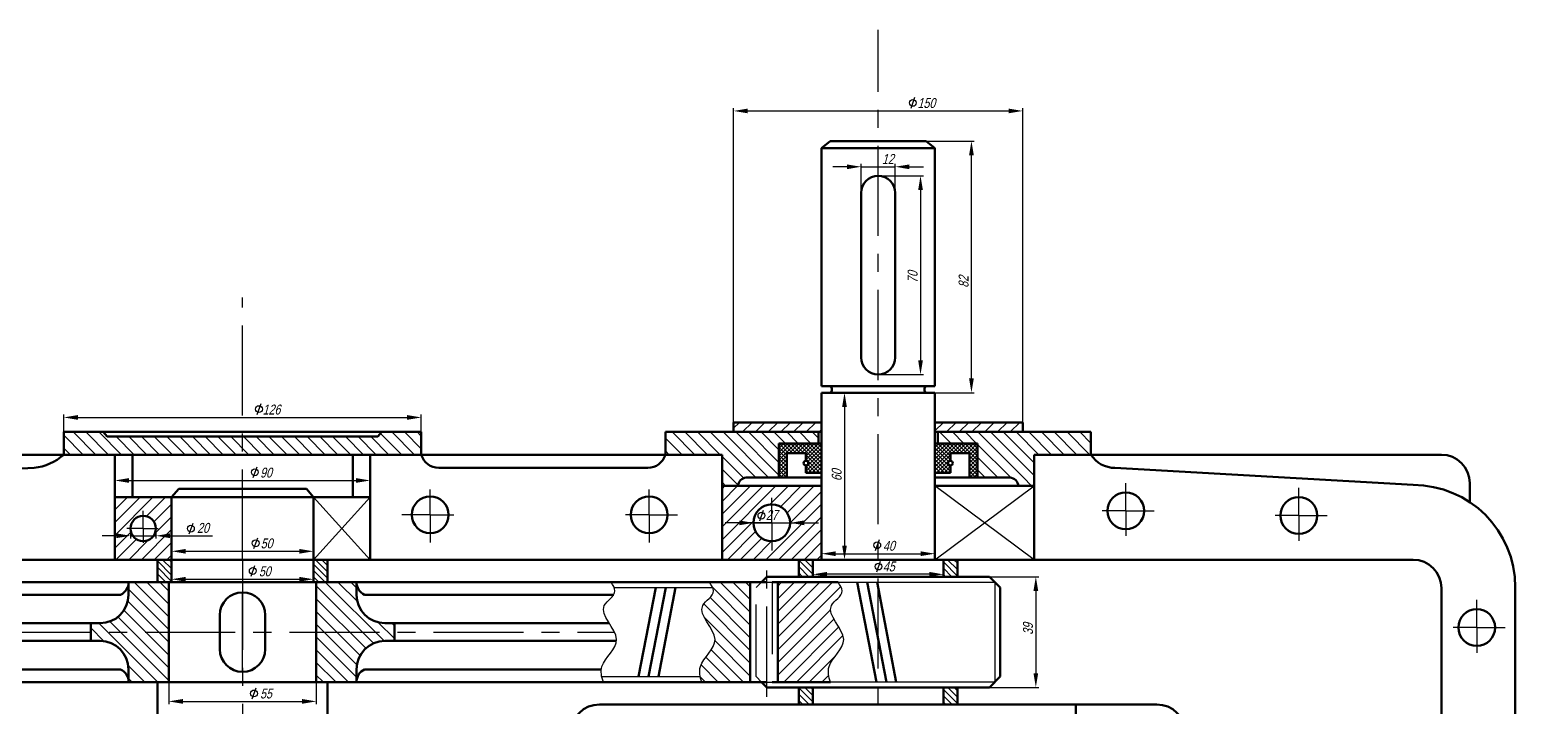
# Model space of a CAD drawing. Header units: millimetres. Extents: x 17910 to 19863, y 26307 to 27710.
# Drawn here: x 18271 to 18795, y 26737 to 26976 of the extents above; entities that cross this region are included whole.
import ezdxf

# ---------------------------------------------------------------- set-up
doc = ezdxf.new("R2010")
doc.units = ezdxf.units.MM
doc.linetypes.add('CENTER', pattern=[50.8, 31.75, -6.35, 6.35, -6.35])
doc.linetypes.add('DASHEDX2', pattern=[38.1, 25.4, -12.7])
doc.layers.add('Невид', color=1, linetype='Continuous', plot=False)
for name, color, linetype in [('ОСЕВ', 5, 'CENTER'), ('Пунктир', 243, 'DASHEDX2'), ('РАЗМ', 6, 'Continuous'), ('ТОНК', 140, 'Continuous'), ('ШТРИХ', 30, 'Continuous')]:
    doc.layers.add(name, color=color, linetype=linetype)
doc.layers.add('ОСН', color=7, linetype='Continuous', lineweight=50)
doc.styles.add('MYSTYLE2', font='cad1win.shx', dxfattribs={"width": 0.8, "oblique": 15})
doc.dimstyles.new('STANDARD1', dxfattribs={"dimtxt": 3.5, "dimasz": 5, "dimexe": 1, "dimexo": 0, "dimgap": 1, "dimtad": 1, "dimdec": 4, "dimdsep": 46, "dimlunit": 6, "dimtxsty": 'MYSTYLE2', "dimcen": 2.5, "dimadec": 0, "dimazin": 0, "dimtfac": 1, "dimtdec": 4, "dimtmove": 0, "dimatfit": 3, "dimfxl": 0, "dimtolj": 1, "dimtzin": 0, "dimarcsym": 0})
pattern_1 = [(315, (42576.6524, 53268.5865), (2.24506403, 2.24506403), [])]
pattern_2 = [(225, (42576.6524, 53268.5865), (2.24506403, -2.24506403), [])]
pattern_3 = [(315, (42576.6524, 53268.5865), (1.122532015, 1.122532015), [])]
pattern_4 = [(45, (-5092.6854, 726.7476), (-2.24506403, 2.24506403), [])]
pattern_5 = [(315, (42581.6244, 53268.5865), (1.122532015, 1.122532015), [])]

# ---------------------------------------------------------------- blocks, each defined once
blk = doc.blocks.new('*D43')
at = {"layer": 'DEFPOINTS', "color": 0}
for p in [(18609.33, 26782.83), (18609.33, 26743.83), (18625.7, 26743.83)]:
    blk.add_point(p, dxfattribs=at)
at = {"layer": 'РАЗМ', "color": 0, "lineweight": -2}
for p, q in [((18609.33, 26782.83), (18626.7, 26782.83)), ((18625.7, 26777.83), (18625.7, 26748.83)), ((18609.33, 26743.83), (18626.7, 26743.83))]:
    blk.add_line(p, q, dxfattribs=at)
at = {"layer": 'РАЗМ', "color": 0}
for points in [[(18624.86, 26777.83), (18626.53, 26777.83), (18625.7, 26782.83)], [(18624.86, 26748.83), (18626.53, 26748.83), (18625.7, 26743.83)]]:
    blk.add_solid(points, dxfattribs=at)
at = {"layer": 'РАЗМ', "color": 0, "insert": (18622.95, 26764.42), "char_height": 3.5, "attachment_point": 5, "rotation": 90, "style": 'MYSTYLE2'}
blk.add_mtext('\\A1;39', dxfattribs=at)
blk = doc.blocks.new('*D44')
at = {"layer": 'DEFPOINTS', "color": 0}
for p in [(18547.13, 26783.67), (18547.13, 26782.83), (18593.13, 26782.83)]:
    blk.add_point(p, dxfattribs=at)
at = {"layer": 'РАЗМ', "color": 0, "lineweight": -2}
for p, q in [((18547.13, 26782.83), (18547.13, 26784.67)), ((18593.13, 26782.83), (18593.13, 26784.67)), ((18588.13, 26783.67), (18552.13, 26783.67))]:
    blk.add_line(p, q, dxfattribs=at)
at = {"layer": 'РАЗМ', "color": 0}
for points in [[(18552.13, 26784.51), (18552.13, 26782.84), (18547.13, 26783.67)], [(18588.13, 26784.51), (18588.13, 26782.84), (18593.13, 26783.67)]]:
    blk.add_solid(points, dxfattribs=at)
at = {"layer": 'РАЗМ', "color": 0, "insert": (18573.88, 26786.42), "char_height": 3.5, "attachment_point": 5, "style": 'MYSTYLE2'}
blk.add_mtext('\\A1;45', dxfattribs=at)
blk = doc.blocks.new('*D45')
at = {"layer": 'DEFPOINTS', "color": 0}
for p in [(18526.18, 26801.81), (18539.08, 26801.81), (18539.08, 26801.8)]:
    blk.add_point(p, dxfattribs=at)
at = {"layer": 'РАЗМ', "color": 0, "lineweight": -2}
for p, q in [((18521.18, 26801.8), (18516.18, 26801.8)), ((18526.18, 26801.81), (18526.18, 26800.8)), ((18526.18, 26801.8), (18539.08, 26801.8)), ((18539.08, 26801.81), (18539.08, 26800.8)), ((18544.08, 26801.8), (18549.08, 26801.8))]:
    blk.add_line(p, q, dxfattribs=at)
at = {"layer": 'РАЗМ', "color": 0}
for points in [[(18521.18, 26802.64), (18521.18, 26800.97), (18526.18, 26801.8)], [(18544.08, 26802.64), (18544.08, 26800.97), (18539.08, 26801.8)]]:
    blk.add_solid(points, dxfattribs=at)
at = {"layer": 'РАЗМ', "color": 0, "insert": (18532.63, 26804.55), "char_height": 3.5, "attachment_point": 5, "style": 'MYSTYLE2'}
blk.add_mtext('\\A1;27', dxfattribs=at)
blk = doc.blocks.new('*D46')
at = {"layer": 'DEFPOINTS', "color": 0}
for p in [(18590.13, 26790.94), (18550.13, 26788.81), (18590.13, 26788.81)]:
    blk.add_point(p, dxfattribs=at)
at = {"layer": 'РАЗМ', "color": 0, "lineweight": -2}
for p, q in [((18550.13, 26788.81), (18550.13, 26791.94)), ((18555.13, 26790.94), (18585.13, 26790.94)), ((18590.13, 26788.81), (18590.13, 26791.94))]:
    blk.add_line(p, q, dxfattribs=at)
at = {"layer": 'РАЗМ', "color": 0}
for points in [[(18555.13, 26791.77), (18555.13, 26790.1), (18550.13, 26790.94)], [(18585.13, 26791.77), (18585.13, 26790.1), (18590.13, 26790.94)]]:
    blk.add_solid(points, dxfattribs=at)
at = {"layer": 'РАЗМ', "color": 0, "insert": (18573.92, 26793.69), "char_height": 3.5, "attachment_point": 5, "style": 'MYSTYLE2'}
blk.add_mtext('\\A1;40', dxfattribs=at)
blk = doc.blocks.new('*D47')
at = {"layer": 'DEFPOINTS', "color": 0}
for p in [(18553.1, 26847.66), (18550.13, 26788.81), (18558.27, 26788.81)]:
    blk.add_point(p, dxfattribs=at)
at = {"layer": 'РАЗМ', "color": 0, "lineweight": -2}
for p, q in [((18553.1, 26847.66), (18559.27, 26847.66)), ((18558.27, 26842.66), (18558.27, 26793.81)), ((18550.13, 26788.81), (18559.27, 26788.81))]:
    blk.add_line(p, q, dxfattribs=at)
at = {"layer": 'РАЗМ', "color": 0}
for points in [[(18557.44, 26842.66), (18559.1, 26842.66), (18558.27, 26847.66)], [(18557.44, 26793.81), (18559.1, 26793.81), (18558.27, 26788.81)]]:
    blk.add_solid(points, dxfattribs=at)
at = {"layer": 'РАЗМ', "color": 0, "insert": (18555.52, 26818.57), "char_height": 3.5, "attachment_point": 5, "rotation": 90, "style": 'MYSTYLE2'}
blk.add_mtext('\\A1;60', dxfattribs=at)
blk = doc.blocks.new('*D48')
at = {"layer": 'DEFPOINTS', "color": 0}
for p in [(18576.13, 26927.24), (18564.13, 26918.05), (18576.13, 26918.05)]:
    blk.add_point(p, dxfattribs=at)
at = {"layer": 'РАЗМ', "color": 0, "lineweight": -2}
for p, q in [((18559.13, 26927.24), (18554.13, 26927.24)), ((18564.13, 26918.05), (18564.13, 26928.24)), ((18564.13, 26927.24), (18576.13, 26927.24)), ((18576.13, 26918.05), (18576.13, 26928.24)), ((18581.13, 26927.24), (18586.13, 26927.24))]:
    blk.add_line(p, q, dxfattribs=at)
at = {"layer": 'РАЗМ', "color": 0}
for points in [[(18559.13, 26928.07), (18559.13, 26926.4), (18564.13, 26927.24)], [(18581.13, 26928.07), (18581.13, 26926.4), (18576.13, 26927.24)]]:
    blk.add_solid(points, dxfattribs=at)
at = {"layer": 'РАЗМ', "color": 0, "insert": (18573.56, 26929.99), "char_height": 3.5, "attachment_point": 5, "style": 'MYSTYLE2'}
blk.add_mtext('\\A1;12', dxfattribs=at)
blk = doc.blocks.new('*D49')
at = {"layer": 'DEFPOINTS', "color": 0}
for p in [(18570.13, 26924.05), (18570.13, 26854.05), (18585.05, 26854.05)]:
    blk.add_point(p, dxfattribs=at)
at = {"layer": 'РАЗМ', "color": 0, "lineweight": -2}
for p, q in [((18570.13, 26924.05), (18586.05, 26924.05)), ((18585.05, 26919.05), (18585.05, 26859.05)), ((18570.13, 26854.05), (18586.05, 26854.05))]:
    blk.add_line(p, q, dxfattribs=at)
at = {"layer": 'РАЗМ', "color": 0}
for points in [[(18584.22, 26919.05), (18585.89, 26919.05), (18585.05, 26924.05)], [(18584.22, 26859.05), (18585.89, 26859.05), (18585.05, 26854.05)]]:
    blk.add_solid(points, dxfattribs=at)
at = {"layer": 'РАЗМ', "color": 0, "insert": (18582.3, 26888.38), "char_height": 3.5, "attachment_point": 5, "rotation": 90, "style": 'MYSTYLE2'}
blk.add_mtext('\\A1;70', dxfattribs=at)
blk = doc.blocks.new('*D50')
at = {"layer": 'DEFPOINTS', "color": 0}
for p in [(18621.08, 26946.91), (18519.18, 26837.21), (18621.08, 26837.21)]:
    blk.add_point(p, dxfattribs=at)
at = {"layer": 'РАЗМ', "color": 0, "lineweight": -2}
for p, q in [((18519.18, 26837.21), (18519.18, 26947.91)), ((18524.18, 26946.91), (18616.08, 26946.91)), ((18621.08, 26837.21), (18621.08, 26947.91))]:
    blk.add_line(p, q, dxfattribs=at)
at = {"layer": 'РАЗМ', "color": 0}
for points in [[(18524.18, 26947.74), (18524.18, 26946.07), (18519.18, 26946.91)], [(18616.08, 26947.74), (18616.08, 26946.07), (18621.08, 26946.91)]]:
    blk.add_solid(points, dxfattribs=at)
at = {"layer": 'РАЗМ', "color": 0, "insert": (18587.12, 26949.66), "char_height": 3.5, "attachment_point": 5, "style": 'MYSTYLE2'}
blk.add_mtext('\\A1;150', dxfattribs=at)
blk = doc.blocks.new('*D52')
at = {"layer": 'DEFPOINTS', "color": 0}
for p in [(18587.05, 26936.29), (18603, 26936.29), (18590.13, 26847.66)]:
    blk.add_point(p, dxfattribs=at)
at = {"layer": 'РАЗМ', "color": 0, "lineweight": -2}
for p, q in [((18587.05, 26936.29), (18604, 26936.29)), ((18603, 26852.66), (18603, 26931.29)), ((18590.13, 26847.66), (18604, 26847.66))]:
    blk.add_line(p, q, dxfattribs=at)
at = {"layer": 'РАЗМ', "color": 0}
for points in [[(18602.17, 26931.29), (18603.84, 26931.29), (18603, 26936.29)], [(18602.17, 26852.66), (18603.84, 26852.66), (18603, 26847.66)]]:
    blk.add_solid(points, dxfattribs=at)
at = {"layer": 'РАЗМ', "color": 0, "insert": (18600.25, 26886.71), "char_height": 3.5, "attachment_point": 5, "rotation": 90, "style": 'MYSTYLE2'}
blk.add_mtext('\\A1;82', dxfattribs=at)
blk = doc.blocks.new('*D53')
at = {"layer": 'DEFPOINTS', "color": 0}
for p in [(18409.13, 26838.94), (18283.13, 26833.81), (18409.13, 26833.81)]:
    blk.add_point(p, dxfattribs=at)
at = {"layer": 'РАЗМ', "color": 0, "lineweight": -2}
for p, q in [((18283.13, 26833.81), (18283.13, 26839.94)), ((18288.13, 26838.94), (18404.13, 26838.94)), ((18409.13, 26833.81), (18409.13, 26839.94))]:
    blk.add_line(p, q, dxfattribs=at)
at = {"layer": 'РАЗМ', "color": 0}
for points in [[(18288.13, 26839.77), (18288.13, 26838.1), (18283.13, 26838.94)], [(18404.13, 26839.77), (18404.13, 26838.1), (18409.13, 26838.94)]]:
    blk.add_solid(points, dxfattribs=at)
at = {"layer": 'РАЗМ', "color": 0, "insert": (18356.33, 26841.69), "char_height": 3.5, "attachment_point": 5, "style": 'MYSTYLE2'}
blk.add_mtext('\\A1;126', dxfattribs=at)
blk = doc.blocks.new('*D54')
at = {"layer": 'DEFPOINTS', "color": 0}
for p in [(18391.13, 26816.73), (18301.13, 26810.81), (18391.13, 26810.81)]:
    blk.add_point(p, dxfattribs=at)
at = {"layer": 'РАЗМ', "color": 0, "lineweight": -2}
for p, q in [((18301.13, 26810.81), (18301.13, 26817.73)), ((18306.13, 26816.73), (18386.13, 26816.73)), ((18391.13, 26810.81), (18391.13, 26817.73))]:
    blk.add_line(p, q, dxfattribs=at)
at = {"layer": 'РАЗМ', "color": 0}
for points in [[(18306.13, 26817.57), (18306.13, 26815.9), (18301.13, 26816.73)], [(18386.13, 26817.57), (18386.13, 26815.9), (18391.13, 26816.73)]]:
    blk.add_solid(points, dxfattribs=at)
at = {"layer": 'РАЗМ', "color": 0, "insert": (18354.39, 26819.48), "char_height": 3.5, "attachment_point": 5, "style": 'MYSTYLE2'}
blk.add_mtext('\\A1;90', dxfattribs=at)
blk = doc.blocks.new('*D55')
at = {"layer": 'DEFPOINTS', "color": 0}
for p in [(18306.66, 26799.81), (18315.6, 26799.81), (18306.66, 26797.25)]:
    blk.add_point(p, dxfattribs=at)
at = {"layer": 'РАЗМ', "color": 0, "lineweight": -2}
for p, q in [((18306.66, 26799.81), (18306.66, 26796.25)), ((18315.6, 26799.81), (18315.6, 26796.25)), ((18301.66, 26797.25), (18296.66, 26797.25)), ((18306.66, 26797.25), (18315.6, 26797.25)), ((18320.6, 26797.25), (18335.5, 26797.25))]:
    blk.add_line(p, q, dxfattribs=at)
at = {"layer": 'РАЗМ', "color": 0}
for points in [[(18301.66, 26798.09), (18301.66, 26796.42), (18306.66, 26797.25)], [(18320.6, 26798.09), (18320.6, 26796.42), (18315.6, 26797.25)]]:
    blk.add_solid(points, dxfattribs=at)
at = {"layer": 'РАЗМ', "color": 0, "insert": (18332.2, 26800), "char_height": 3.5, "attachment_point": 5, "style": 'MYSTYLE2'}
blk.add_mtext('\\A1;20', dxfattribs=at)
blk = doc.blocks.new('*D56')
at = {"layer": 'DEFPOINTS', "color": 0}
for p in [(18371.13, 26791.79), (18321.13, 26788.81), (18371.13, 26788.81)]:
    blk.add_point(p, dxfattribs=at)
at = {"layer": 'РАЗМ', "color": 0, "lineweight": -2}
for p, q in [((18321.13, 26788.81), (18321.13, 26792.79)), ((18326.13, 26791.79), (18366.13, 26791.79)), ((18371.13, 26788.81), (18371.13, 26792.79))]:
    blk.add_line(p, q, dxfattribs=at)
at = {"layer": 'РАЗМ', "color": 0}
for points in [[(18326.13, 26792.62), (18326.13, 26790.95), (18321.13, 26791.79)], [(18366.13, 26792.62), (18366.13, 26790.95), (18371.13, 26791.79)]]:
    blk.add_solid(points, dxfattribs=at)
at = {"layer": 'РАЗМ', "color": 0, "insert": (18354.62, 26794.54), "char_height": 3.5, "attachment_point": 5, "style": 'MYSTYLE2'}
blk.add_mtext('\\A1;50', dxfattribs=at)
blk = doc.blocks.new('*D57')
at = {"layer": 'DEFPOINTS', "color": 0}
for p in [(18321.13, 26780.93), (18371.13, 26781.94), (18371.13, 26780.93)]:
    blk.add_point(p, dxfattribs=at)
at = {"layer": 'РАЗМ', "color": 0, "lineweight": -2}
for p, q in [((18321.13, 26780.93), (18321.13, 26782.94)), ((18326.13, 26781.94), (18366.13, 26781.94)), ((18371.13, 26780.93), (18371.13, 26782.94))]:
    blk.add_line(p, q, dxfattribs=at)
at = {"layer": 'РАЗМ', "color": 0}
for points in [[(18326.13, 26782.77), (18326.13, 26781.1), (18321.13, 26781.94)], [(18366.13, 26782.77), (18366.13, 26781.1), (18371.13, 26781.94)]]:
    blk.add_solid(points, dxfattribs=at)
at = {"layer": 'РАЗМ', "color": 0, "insert": (18353.97, 26784.69), "char_height": 3.5, "attachment_point": 5, "style": 'MYSTYLE2'}
blk.add_mtext('\\A1;50', dxfattribs=at)
blk = doc.blocks.new('*D58')
at = {"layer": 'DEFPOINTS', "color": 0}
for p in [(18320.13, 26745.72), (18372.13, 26745.72), (18372.13, 26738.91)]:
    blk.add_point(p, dxfattribs=at)
at = {"layer": 'РАЗМ', "color": 0, "lineweight": -2}
for p, q in [((18320.13, 26745.72), (18320.13, 26737.91)), ((18372.13, 26745.72), (18372.13, 26737.91)), ((18325.13, 26738.91), (18367.13, 26738.91))]:
    blk.add_line(p, q, dxfattribs=at)
at = {"layer": 'РАЗМ', "color": 0}
for points in [[(18325.13, 26739.74), (18325.13, 26738.07), (18320.13, 26738.91)], [(18367.13, 26739.74), (18367.13, 26738.07), (18372.13, 26738.91)]]:
    blk.add_solid(points, dxfattribs=at)
at = {"layer": 'РАЗМ', "color": 0, "insert": (18354.39, 26741.66), "char_height": 3.5, "attachment_point": 5, "style": 'MYSTYLE2'}
blk.add_mtext('\\A1;55', dxfattribs=at)

msp = doc.modelspace()

# ---------------------------------------------------------------- hatches: boundary and pattern name
at = {"layer": 'ШТРИХ'}
h = msp.add_hatch(dxfattribs=at)
h.set_pattern_fill('ANSI31', color=256, style=0)
h.set_pattern_definition(pattern_4)
edge = h.paths.add_edge_path()
edge.add_line((18549.05185, 26833.81061), (18519.18208, 26833.81061))
edge.add_line((18519.18208, 26833.81061), (18519.18208, 26837.20536))
edge.add_line((18519.18208, 26837.20536), (18550.12907, 26837.20536))
edge.add_line((18550.12907, 26837.20536), (18550.12907, 26833.81061))
h = msp.add_hatch(dxfattribs=at)
h.set_pattern_fill('ANSI31', color=256, style=0)
h.set_pattern_definition(pattern_4)
h.paths.add_polyline_path([(18590.12907, 26837.20536), (18621.07606, 26837.20536), (18621.07606, 26833.81061), (18590.12907, 26833.81061)])
h = msp.add_hatch(dxfattribs=at)
h.set_pattern_fill('ANSI31', color=256, angle=270, style=0)
h.set_pattern_definition(pattern_1)
h.paths.add_polyline_path([(18346.12907, 26825.81061), (18409.12907, 26825.81061), (18409.12907, 26833.81061), (18395.23285, 26833.81061), (18393.86538, 26832.18841), (18346.12907, 26832.18841), (18298.39276, 26832.18841), (18297.02528, 26833.81061), (18283.12907, 26833.81061), (18283.12907, 26825.81061)])
h = msp.add_hatch(dxfattribs=at)
h.set_pattern_fill('ANSI31', color=256, angle=270, style=0)
h.set_pattern_definition(pattern_1)
h.paths.add_polyline_path([(18535.1219, 26817.73887), (18518.62114, 26817.73887), (18517.40241, 26817.76573), (18516.07215, 26817.09069), (18515.26968, 26815.99369), (18515.12907, 26814.79974), (18515.12907, 26825.81061), (18495.12907, 26825.81061), (18495.12907, 26833.81061), (18549.05185, 26833.81061), (18549.05185, 26829.78721), (18535.18698, 26829.78721)])
h = msp.add_hatch(dxfattribs=at)
h.set_pattern_fill('ANSI31', color=256, angle=270, style=0)
h.set_pattern_definition(pattern_1)
h.paths.add_polyline_path([(18605.13624, 26817.73887), (18621.637, 26817.73887), (18622.85573, 26817.76573), (18624.18599, 26817.09069), (18624.98846, 26815.99369), (18625.12907, 26814.79974), (18625.12907, 26825.81061), (18645.12907, 26825.81061), (18645.12907, 26833.81061), (18591.20629, 26833.81061), (18591.20629, 26829.78721), (18605.07116, 26829.78721)])
h = msp.add_hatch(dxfattribs=at)
h.set_pattern_fill('ANSI37', color=256, scale=0.3, angle=180, style=0)
h.set_pattern_definition([(225, (42576.6524, 53268.5865), (0.67351921, -0.67351921), []), (315, (42576.6524, 53268.5865), (0.67351921, 0.67351921), [])])
h.paths.add_polyline_path([(18550.12907, 26819.42248), (18544.60262, 26819.42248), (18544.60262, 26822.04977), (18545.1612, 26822.12092), (18545.4473, 26822.44959), (18545.56176, 26822.97831), (18545.37577, 26823.46417), (18545.0325, 26823.72135), (18544.80369, 26823.73564), (18544.60262, 26823.67754), (18544.60262, 26826.39186), (18537.984, 26826.39186), (18537.984, 26817.73887), (18535.1219, 26817.73887), (18535.1219, 26829.78721), (18550.12907, 26829.78721)])
h = msp.add_hatch(dxfattribs=at)
h.set_pattern_fill('ANSI37', color=256, scale=0.3, angle=180, style=0)
h.set_pattern_definition([(315, (-5436.3943, 53268.5865), (-0.67351921, -0.67351921), []), (225, (-5436.3943, 53268.5865), (-0.67351921, 0.67351921), [])])
h.paths.add_polyline_path([(18590.12907, 26819.42248), (18595.65552, 26819.42248), (18595.65552, 26822.04977), (18595.09694, 26822.12092), (18594.81084, 26822.44959), (18594.69638, 26822.97831), (18594.88237, 26823.46417), (18595.22564, 26823.72135), (18595.45445, 26823.73564), (18595.65552, 26823.67754), (18595.65552, 26826.39186), (18602.27414, 26826.39186), (18602.27414, 26817.73887), (18605.13624, 26817.73887), (18605.13624, 26829.78721), (18590.12907, 26829.78721)])
h = msp.add_hatch(dxfattribs=at)
h.set_pattern_fill('ANSI31', color=256, angle=180, style=0)
h.set_pattern_definition(pattern_2)
edge = h.paths.add_edge_path(flags=16)
edge.add_arc((18311.12907, 26799.81061), 4.46813, 180, 540)
h.paths.add_polyline_path([(18321.12907, 26810.81061), (18321.12907, 26788.81061), (18301.12907, 26788.81061), (18301.12907, 26810.81061)])
h = msp.add_hatch(dxfattribs=at)
h.set_pattern_fill('ANSI31', color=256, angle=180, style=0)
h.set_pattern_definition(pattern_2)
h.paths.add_polyline_path([(18550.12907, 26788.81061), (18515.12907, 26788.81061), (18515.12907, 26814.79974), (18550.12907, 26814.79974)])
edge = h.paths.add_edge_path(flags=16)
edge.add_arc((18532.62907, 26801.80517), 6.45404, 180, 540)
h = msp.add_hatch(dxfattribs=at)
h.set_pattern_fill('ANSI31', color=256, scale=0.5, angle=270, style=0)
h.set_pattern_definition(pattern_3)
h.paths.add_polyline_path([(18321.12907, 26788.81061), (18321.12907, 26780.92609), (18316.15707, 26780.92609), (18316.15707, 26788.81061)])
h = msp.add_hatch(dxfattribs=at)
h.set_pattern_fill('ANSI31', color=256, scale=0.5, angle=270, style=0)
h.set_pattern_definition(pattern_3)
h.paths.add_polyline_path([(18376.10107, 26788.81061), (18376.10107, 26780.92609), (18371.12907, 26780.92609), (18371.12907, 26788.81061)])
h = msp.add_hatch(dxfattribs=at)
h.set_pattern_fill('ANSI31', color=256, scale=0.5, angle=270, style=0)
h.set_pattern_definition([(315, (42571.6804, 53268.5865), (1.122532015, 1.122532015), [])])
h.paths.add_polyline_path([(18547.12907, 26782.82548), (18542.15707, 26782.82548), (18542.15707, 26788.81061), (18547.12907, 26788.81061)])
h = msp.add_hatch(dxfattribs=at)
h.set_pattern_fill('ANSI31', color=256, scale=0.5, angle=270, style=0)
h.set_pattern_definition(pattern_5)
h.paths.add_polyline_path([(18598.10107, 26782.82548), (18593.12907, 26782.82548), (18593.12907, 26788.81061), (18598.10107, 26788.81061)])
h = msp.add_hatch(dxfattribs=at)
h.set_pattern_fill('ANSI31', color=256, angle=270, style=0)
h.set_pattern_definition(pattern_1)
edge = h.paths.add_edge_path()
edge.add_line((18320.12907, 26780.92609), (18320.12907, 26745.72488))
edge.add_line((18320.12907, 26745.72488), (18305.94683, 26745.89116))
edge.add_line((18305.94683, 26745.89116), (18305.94683, 26750.19611))
edge.add_arc((18295.94683, 26750.19611), 10, 360, 450)
edge.add_line((18295.94683, 26760.19611), (18292.6213, 26760.19611))
edge.add_line((18292.6213, 26760.19611), (18292.6213, 26766.45486))
edge.add_line((18292.6213, 26766.45486), (18295.94683, 26766.45486))
edge.add_arc((18295.94683, 26776.45486), 10, 270, 360)
edge.add_line((18305.94683, 26776.45486), (18305.94683, 26780.75981))
edge.add_line((18305.94683, 26780.75981), (18320.12907, 26780.92609))
h = msp.add_hatch(dxfattribs=at)
h.set_pattern_fill('ANSI31', color=256, angle=270, style=0)
h.set_pattern_definition(pattern_1)
edge = h.paths.add_edge_path()
edge.add_line((18372.12907, 26780.92609), (18372.12907, 26745.72488))
edge.add_line((18372.12907, 26745.72488), (18386.31131, 26745.89116))
edge.add_line((18386.31131, 26745.89116), (18386.31131, 26750.19611))
edge.add_arc((18396.31131, 26750.19611), 10, 450, 540, ccw=False)
edge.add_line((18396.31131, 26760.19611), (18399.63684, 26760.19611))
edge.add_line((18399.63684, 26760.19611), (18399.63684, 26766.45486))
edge.add_line((18399.63684, 26766.45486), (18396.31131, 26766.45486))
edge.add_arc((18396.31131, 26776.45486), 10, 540, 630, ccw=False)
edge.add_line((18386.31131, 26776.45486), (18386.31131, 26780.75981))
edge.add_line((18386.31131, 26780.75981), (18372.12907, 26780.92609))
h = msp.add_hatch(dxfattribs=at)
h.set_pattern_fill('ANSI31', color=256, angle=270, style=0)
h.set_pattern_definition(pattern_1)
edge = h.paths.add_edge_path()
edge.add_spline(control_points=[(18508.01021, 26745.72488), (18507.30367, 26747.60066), (18506.3084, 26752.92209), (18517.65433, 26760.77915), (18503.54315, 26771.49826), (18513.49042, 26776.5947), (18511.39103, 26779.85623), (18510.69635, 26780.92609)], knot_values=[4.017524005, 4.017524005, 4.017524005, 4.017524005, 9.729765635, 20.599823595, 33.290339843, 39.650374001, 42.800040937, 42.800040937, 42.800040937, 42.800040937], degree=3, periodic=0)
edge.add_line((18510.69635, 26780.92609), (18525.08057, 26780.92609))
edge.add_line((18525.08057, 26780.92609), (18525.08057, 26745.72488))
edge.add_line((18525.08057, 26745.72488), (18508.01021, 26745.72488))
h = msp.add_hatch(dxfattribs=at)
h.set_pattern_fill('ANSI31', color=256, angle=180, style=0)
h.set_pattern_definition(pattern_2)
edge = h.paths.add_edge_path()
edge.add_line((18553.35652, 26745.72488), (18534.72665, 26745.72488))
edge.add_line((18534.72665, 26745.72488), (18534.72665, 26780.92609))
edge.add_line((18534.72665, 26780.92609), (18556.04266, 26780.92609))
edge.add_spline(control_points=[(18556.04266, 26780.92609), (18556.73735, 26779.85623), (18558.83673, 26776.5947), (18548.88947, 26771.49826), (18563.00065, 26760.77915), (18551.65472, 26752.92209), (18552.64999, 26747.60066), (18553.35652, 26745.72488)], knot_values=[4.017524005, 4.017524005, 4.017524005, 4.017524005, 7.167190941, 13.5272251, 26.217741347, 37.087799307, 42.800040937, 42.800040937, 42.800040937, 42.800040937], degree=3, periodic=0)
edge = h.paths.add_edge_path(flags=16)
edge.add_line((18534.72665, 26745.72488), (18534.72665, 26780.92609))
h = msp.add_hatch(dxfattribs=at)
h.set_pattern_fill('ANSI31', color=256, scale=0.5, angle=270, style=0)
h.set_pattern_definition([(315, (42571.6804, 53268.519), (1.122532015, 1.122532015), [])])
h.paths.add_polyline_path([(18547.12907, 26737.77289), (18542.15707, 26737.77289), (18542.15707, 26743.75801), (18547.12907, 26743.75801)])
h = msp.add_hatch(dxfattribs=at)
h.set_pattern_fill('ANSI31', color=256, scale=0.5, angle=270, style=0)
h.set_pattern_definition(pattern_5)
h.paths.add_polyline_path([(18598.10107, 26737.84036), (18593.12907, 26737.84036), (18593.12907, 26743.82548), (18598.10107, 26743.82548)])

# ---------------------------------------------------------------- linework, layer by layer
at = {"layer": 'Невид'}
msp.add_line((18518.62114, 26817.73887), (18518.62114, 26817.73887), dxfattribs=at)
at = {"layer": 'ОСЕВ'}
for p, q in [((18570.12907, 26344.08574), (18570.12907, 26975.51739)), ((18346.12907, 26788.81061), (18346.12907, 26881.13214)), ((18657.37867, 26806.03918), (18657.37867, 26815.82372)), ((18412.28318, 26804.65281), (18412.28318, 26813.50303)), ((18489.44753, 26804.65281), (18489.44753, 26813.50303)), ((18532.62907, 26801.80517), (18532.62907, 26810.6554)), ((18718.35282, 26804.36714), (18718.35282, 26814.15167)), ((18311.12907, 26799.81061), (18311.12907, 26806.04981)), ((18657.37867, 26806.03918), (18649.07382, 26806.03918)), ((18657.37867, 26806.03918), (18667.34908, 26806.03918)), ((18657.37867, 26806.03918), (18657.37867, 26797.18895)), ((18311.12907, 26799.81061), (18305.34274, 26799.81061)), ((18311.12907, 26799.81061), (18311.12907, 26794.80624)), ((18311.12907, 26799.81061), (18316.37702, 26799.81061)), ((18412.28318, 26804.65281), (18402.31277, 26804.65281)), ((18412.28318, 26804.65281), (18412.28318, 26794.86827)), ((18412.28318, 26804.65281), (18420.58803, 26804.65281)), ((18489.44753, 26804.65281), (18481.14268, 26804.65281)), ((18489.44753, 26804.65281), (18499.41794, 26804.65281)), ((18489.44753, 26804.65281), (18489.44753, 26794.86827)), ((18532.62907, 26801.80517), (18522.65866, 26801.80517)), ((18532.62907, 26801.80517), (18540.93392, 26801.80517)), ((18532.62907, 26801.80517), (18532.62907, 26792.02063)), ((18718.35282, 26804.36714), (18710.04797, 26804.36714)), ((18718.35282, 26804.36714), (18728.32323, 26804.36714)), ((18718.35282, 26804.36714), (18718.35282, 26795.51691)), ((18346.12907, 26788.81061), (18346.12907, 26600.8432)), ((18530.92786, 26740.57166), (18530.92786, 26788.03664)), ((18346.12907, 26749.32548), (18346.12907, 26777.32548)), ((18781.06912, 26764.91877), (18781.06912, 26774.70331)), ((18159.43088, 26763.32548), (18477.18787, 26763.32548)), ((18781.06912, 26764.91877), (18772.76427, 26764.91877)), ((18781.06912, 26764.91877), (18781.06912, 26756.06855)), ((18781.06912, 26764.91877), (18791.03953, 26764.91877))]:
    msp.add_line(p, q, dxfattribs=at)
at = {"layer": 'ОСН'}
for p, q in [((18550.12907, 26933.81061), (18553.20782, 26936.2948)), ((18570.12907, 26936.2948), (18553.20782, 26936.2948)), ((18570.12907, 26936.2948), (18587.05032, 26936.2948)), ((18587.05032, 26936.2948), (18590.12907, 26933.81061)), ((18550.12907, 26933.81061), (18550.12907, 26849.95865)), ((18590.12907, 26933.81061), (18550.12907, 26933.81061)), ((18590.12907, 26849.95865), (18590.12907, 26933.81061)), ((18564.12907, 26918.05311), (18564.12907, 26860.05311)), ((18576.12907, 26860.05311), (18576.12907, 26918.05311)), ((18550.12907, 26849.95865), (18553.10474, 26849.95865)), ((18550.12907, 26847.66256), (18553.10474, 26847.66256)), ((18550.12907, 26847.66256), (18550.12907, 26788.81061)), ((18553.10474, 26849.95865), (18587.1534, 26849.95865)), ((18587.1534, 26847.66256), (18553.10474, 26847.66256)), ((18590.12907, 26849.95865), (18587.1534, 26849.95865)), ((18590.12907, 26847.66256), (18587.1534, 26847.66256)), ((18590.12907, 26788.81061), (18590.12907, 26847.66256)), ((18519.18208, 26837.20536), (18550.12907, 26837.20536)), ((18519.18208, 26833.81061), (18519.18208, 26837.20536)), ((18621.07606, 26837.20536), (18590.12907, 26837.20536)), ((18621.07606, 26833.81061), (18621.07606, 26837.20536)), ((18395.23285, 26833.81061), (18297.02528, 26833.81061)), ((18298.39276, 26832.18841), (18297.02528, 26833.81061)), ((18346.12907, 26832.18841), (18298.39276, 26832.18841)), ((18346.12907, 26832.18841), (18393.86538, 26832.18841)), ((18393.86538, 26832.18841), (18395.23285, 26833.81061)), ((18550.12907, 26833.81061), (18495.12907, 26833.81061)), ((18495.12907, 26833.81061), (18495.12907, 26825.81061)), ((18549.05185, 26829.78721), (18549.05185, 26833.81061)), ((18590.12907, 26833.81061), (18645.12907, 26833.81061)), ((18591.20629, 26829.78721), (18591.20629, 26833.81061)), ((18591.20629, 26829.78721), (18591.20629, 26833.81061)), ((18645.12907, 26833.81061), (18645.12907, 26825.81061)), ((18283.12907, 26825.81061), (18147.43088, 26825.81061)), ((18301.12907, 26810.81061), (18301.12907, 26825.81061)), ((18307.30871, 26810.81061), (18307.30871, 26825.81061)), ((18384.94943, 26810.81061), (18384.94943, 26825.81061)), ((18391.12907, 26810.81061), (18391.12907, 26825.81061)), ((18495.12907, 26825.81061), (18409.12907, 26825.81061)), ((18515.12907, 26825.81061), (18495.12907, 26825.81061)), ((18515.12907, 26814.79974), (18515.12907, 26825.81061)), ((18535.1219, 26829.78721), (18550.12907, 26829.78721)), ((18535.1219, 26817.73887), (18535.1219, 26829.78721)), ((18537.984, 26826.39186), (18544.60262, 26826.39186)), ((18537.984, 26817.73887), (18537.984, 26826.39186)), ((18544.60262, 26826.39186), (18544.60262, 26823.67754)), ((18605.13624, 26829.78721), (18590.12907, 26829.78721)), ((18602.27414, 26826.39186), (18595.65552, 26826.39186)), ((18595.65552, 26826.39186), (18595.65552, 26823.67754)), ((18602.27414, 26817.73887), (18602.27414, 26826.39186)), ((18605.13624, 26817.73887), (18605.13624, 26829.78721)), ((18625.12907, 26825.81061), (18645.12907, 26825.81061)), ((18625.12907, 26814.79974), (18625.12907, 26825.81061)), ((18645.12907, 26825.81061), (18768.61393, 26825.81061)), ((18157.43088, 26815.14988), (18272.68059, 26821.16068)), ((18488.97338, 26821.17099), (18415.28476, 26821.17099)), ((18544.60262, 26822.04977), (18544.60262, 26819.42248)), ((18595.65552, 26822.04977), (18595.65552, 26819.42248)), ((18758.63363, 26815.14988), (18653.57755, 26821.16068)), ((18523.65244, 26817.73887), (18550.12907, 26817.73887)), ((18544.60262, 26819.42248), (18550.12907, 26819.42248)), ((18595.65552, 26819.42248), (18590.12907, 26819.42248)), ((18616.6057, 26817.73887), (18590.12907, 26817.73887)), ((18778.61393, 26809.1015), (18778.61393, 26815.81061)), ((18301.12907, 26810.81061), (18301.12907, 26788.81061)), ((18391.12907, 26810.81061), (18301.12907, 26810.81061)), ((18321.12907, 26810.81061), (18323.62759, 26813.81061)), ((18321.12907, 26780.92609), (18321.12907, 26810.81061)), ((18368.63055, 26813.81061), (18323.62759, 26813.81061)), ((18371.12907, 26810.81061), (18368.63055, 26813.81061)), ((18371.12907, 26780.92609), (18371.12907, 26810.81061)), ((18391.12907, 26788.81061), (18391.12907, 26810.81061)), ((18515.12907, 26814.79974), (18550.12907, 26814.79974)), ((18515.12907, 26788.81061), (18515.12907, 26814.79974)), ((18625.12907, 26814.79974), (18590.12907, 26814.79974)), ((18625.12907, 26788.81061), (18625.12907, 26814.79974)), ((18157.43088, 26788.81061), (18570.12907, 26788.81061)), ((18316.15707, 26780.92609), (18316.15707, 26788.81061)), ((18316.15707, 26788.81061), (18321.12907, 26788.81061)), ((18376.10107, 26780.92609), (18376.10107, 26788.81061)), ((18542.15707, 26782.82548), (18542.15707, 26788.81061)), ((18547.12907, 26782.82548), (18547.12907, 26788.81061)), ((18758.63363, 26788.81061), (18570.12907, 26788.81061)), ((18593.12907, 26782.82548), (18593.12907, 26788.81061)), ((18598.10107, 26782.82548), (18598.10107, 26788.81061)), ((18161.33028, 26780.92609), (18346.12907, 26780.92609)), ((18305.94683, 26780.92609), (18305.94683, 26776.45486)), ((18320.12907, 26745.72488), (18320.12907, 26780.92609)), ((18530.92786, 26780.92609), (18346.12907, 26780.92609)), ((18372.12907, 26745.72488), (18372.12907, 26780.92609)), ((18386.31131, 26780.92609), (18386.31131, 26776.45486)), ((18485.7131, 26747.62428), (18491.76267, 26779.02669)), ((18489.21143, 26747.62428), (18495.26101, 26779.02669)), ((18492.70976, 26747.62428), (18498.75934, 26779.02669)), ((18525.08057, 26745.72488), (18525.08057, 26780.92609)), ((18529.02847, 26780.92609), (18530.92786, 26782.82548)), ((18530.92786, 26782.82548), (18570.12907, 26782.82548)), ((18556.04266, 26780.92609), (18532.82726, 26780.92609)), ((18534.72665, 26745.72488), (18534.72665, 26780.92609)), ((18569.51187, 26745.72488), (18562.73047, 26780.92609)), ((18573.0102, 26745.72488), (18566.2288, 26780.92609)), ((18576.50854, 26745.72488), (18569.72713, 26780.92609)), ((18609.33028, 26782.82548), (18570.12907, 26782.82548)), ((18609.33028, 26782.82548), (18613.12907, 26779.02669)), ((18613.12907, 26747.62428), (18613.12907, 26779.02669)), ((18768.63363, 26718.6173), (18768.63363, 26778.81061)), ((18794.65946, 26779.12404), (18794.65946, 26660.84036)), ((18303.17648, 26776.45486), (18177.73035, 26776.45486)), ((18389.08166, 26776.45486), (18476.92342, 26776.45486)), ((18338.12907, 26769.32548), (18338.12907, 26757.32548)), ((18354.12907, 26757.32548), (18354.12907, 26769.32548)), ((18295.94683, 26766.45486), (18184.96, 26766.45486)), ((18292.6213, 26760.19611), (18292.6213, 26766.45486)), ((18396.31131, 26766.45486), (18475.33476, 26766.45486)), ((18399.63684, 26760.19611), (18399.63684, 26766.45486)), ((18295.94683, 26760.19611), (18184.96, 26760.19611)), ((18396.31131, 26760.19611), (18477.90776, 26760.19611)), ((18303.17648, 26750.19611), (18177.73035, 26750.19611)), ((18305.94683, 26745.72488), (18305.94683, 26750.19611)), ((18386.31131, 26745.72488), (18386.31131, 26750.19611)), ((18389.08166, 26750.19611), (18472.5771, 26750.19611)), ((18613.12907, 26747.62428), (18609.33028, 26743.82548)), ((18161.33028, 26745.72488), (18346.12907, 26745.72488)), ((18316.12907, 26658.3432), (18316.12907, 26745.72488)), ((18530.92786, 26745.72488), (18346.12907, 26745.72488)), ((18376.12907, 26745.72488), (18376.12907, 26658.3432)), ((18530.92786, 26743.82548), (18529.02847, 26745.72488)), ((18530.92786, 26743.82548), (18570.12907, 26743.82548)), ((18553.35652, 26745.72488), (18532.82726, 26745.72488)), ((18542.15707, 26737.77289), (18542.15707, 26743.75801)), ((18547.12907, 26737.77289), (18547.12907, 26743.75801)), ((18609.33028, 26743.82548), (18570.12907, 26743.82548)), ((18593.12907, 26737.84036), (18593.12907, 26743.82548)), ((18598.10107, 26737.84036), (18598.10107, 26743.82548)), ((18524.09543, 26737.84036), (18471.91359, 26737.84036)), ((18524.09543, 26737.84036), (18570.12907, 26737.84036)), ((18524.09543, 26737.84036), (18570.12907, 26737.84036)), ((18616.16271, 26737.84036), (18570.12907, 26737.84036)), ((18616.16271, 26737.84036), (18570.12907, 26737.84036)), ((18616.16271, 26737.84036), (18668.34455, 26737.84036)), ((18639.79476, 26665.84036), (18639.79476, 26737.84036))]:
    msp.add_line(p, q, dxfattribs=at)
for points in [[(18283.12907, 26833.81061), (18297.02528, 26833.81061)], [(18346.12907, 26825.81061), (18283.12907, 26825.81061), (18283.12907, 26833.81061)], [(18346.12907, 26825.81061), (18409.12907, 26825.81061), (18409.12907, 26833.81061)], [(18409.12907, 26833.81061), (18395.23285, 26833.81061)]]:
    msp.add_lwpolyline(points, dxfattribs=at)
for centre, radius in [((18544.6767, 26822.86365), 0.81725), ((18595.58144, 26822.86365), 0.81725), ((18412.28318, 26804.65281), 6.47699), ((18489.44753, 26804.65281), 6.47699), ((18657.37867, 26806.03918), 6.47699), ((18718.35282, 26804.36714), 6.47699), ((18532.62907, 26801.80517), 6.45404), ((18311.12907, 26799.81061), 4.46813), ((18781.06912, 26764.91877), 6.47699)]:
    msp.add_circle(centre, radius, dxfattribs=at)
for centre, radius, start, end in [((18570.12907, 26918.05311), 6, 0, 180), ((18570.12907, 26860.05311), 6, 180, 0), ((18552.56655, 26848.81061), 1.26793, 295.1164279, 64.8835721), ((18587.69159, 26848.81061), 1.26793, 115.1164279, 244.8835721), ((18270.54881, 26840.01475), 18.97421, 276.4508926, 311.5305138), ((18415.25154, 26827.53031), 6.35941, 195.6891595, 270.2992821), ((18489.0066, 26827.53031), 6.35941, 269.7007179, 344.3108405), ((18653.57755, 26831.16068), 10, 212.3443856, 270), ((18768.61393, 26815.81061), 10, 360, 90), ((18523.93965, 26814.53603), 3.21569, 95.1241779, 175.2960712), ((18616.31849, 26814.53603), 3.21569, 4.7039288, 84.8758221), ((18758.63363, 26779.12404), 36.02583, 0, 90), ((18758.63363, 26778.81061), 10, 360, 90), ((18301.08765, 26780.84295), 4.85989, 295.4554642, 0.9802219), ((18391.17049, 26780.84295), 4.85989, 179.0197781, 244.5445358), ((18295.94683, 26776.45486), 10, 270, 0), ((18346.12907, 26769.32548), 8, 0, 180), ((18396.31131, 26776.45486), 10, 180, 270), ((18295.94683, 26750.19611), 10, 360, 90), ((18396.31131, 26750.19611), 10, 90, 180), ((18346.12907, 26757.32548), 8, 180, 0), ((18301.08765, 26745.80802), 4.85989, 359.0197781, 64.5445358), ((18391.17049, 26745.80802), 4.85989, 115.4554642, 180.9802219), ((18471.91359, 26727.84036), 10, 90, 180), ((18668.34455, 26727.84036), 10, 360, 90)]:
    msp.add_arc(centre, radius, start, end, dxfattribs=at)
at = {"layer": 'Пунктир'}
for p, q in [((18529.02847, 26780.92609), (18527.12907, 26779.02669)), ((18527.12907, 26747.62428), (18527.12907, 26779.02669)), ((18530.92786, 26780.92609), (18532.82726, 26780.92609)), ((18532.82726, 26780.92609), (18532.82726, 26745.72488)), ((18527.12907, 26747.62428), (18529.02847, 26745.72488)), ((18530.92786, 26745.72488), (18532.82726, 26745.72488))]:
    msp.add_line(p, q, dxfattribs=at)
at = {"layer": 'РАЗМ'}
for p, q in [((18582.99028, 26951.58312), (18581.62167, 26947.76924)), ((18352.55681, 26843.70616), (18351.1882, 26839.89228)), ((18351.11271, 26821.44864), (18349.7441, 26817.63476)), ((18529.62896, 26806.1816), (18528.26035, 26802.36772)), ((18328.57187, 26801.59917), (18327.20326, 26797.78529)), ((18351.38527, 26796.44762), (18350.01666, 26792.63373)), ((18570.45124, 26795.76695), (18569.08263, 26791.95307)), ((18350.38755, 26786.69314), (18349.01894, 26782.87926)), ((18570.88268, 26788.24332), (18569.51407, 26784.42943)), ((18350.8099, 26743.5457), (18349.44129, 26739.73181))]:
    msp.add_line(p, q, dxfattribs=at)
for centre in [(18582.34833, 26949.74402), (18351.91485, 26841.86706), (18350.47076, 26819.60954), (18528.987, 26804.3425), (18327.92991, 26799.76006), (18350.74332, 26794.60851), (18569.80928, 26793.92784), (18349.74559, 26784.85404), (18570.24073, 26786.40421), (18350.16794, 26741.70659)]:
    msp.add_circle(centre, 1.19781, dxfattribs=at)
at = {"layer": 'ТОНК'}
for p, q in [((18391.12907, 26810.81061), (18371.12907, 26788.81061)), ((18391.12907, 26788.81061), (18371.12907, 26810.81061)), ((18625.12907, 26788.81061), (18590.12907, 26814.79974)), ((18590.12907, 26788.81061), (18625.12907, 26814.79974)), ((18477.0818, 26779.02669), (18511.79243, 26779.02669)), ((18556.04266, 26780.92609), (18611.22967, 26780.92609)), ((18611.22967, 26780.92609), (18611.22967, 26745.72488)), ((18472.72464, 26747.62428), (18507.43528, 26747.62428)), ((18611.22967, 26745.72488), (18553.35652, 26745.72488))]:
    msp.add_line(p, q, dxfattribs=at)
for points in [[(18473.29957, 26745.72488), (18472.59304, 26747.60066), (18471.59777, 26752.92209), (18482.9437, 26760.77915), (18468.83252, 26771.49826), (18478.77978, 26776.5947), (18476.6804, 26779.85623), (18475.98571, 26780.92609)], [(18508.01021, 26745.72488), (18507.30367, 26747.60066), (18506.3084, 26752.92209), (18517.65433, 26760.77915), (18503.54315, 26771.49826), (18513.49042, 26776.5947), (18511.39103, 26779.85623), (18510.69635, 26780.92609)], [(18553.35652, 26745.72488), (18552.64999, 26747.60066), (18551.65472, 26752.92209), (18563.00065, 26760.77915), (18548.88947, 26771.49826), (18558.83673, 26776.5947), (18556.73735, 26779.85623), (18556.04266, 26780.92609)]]:
    msp.add_open_spline(points, degree=3, knots=[4.017524005, 4.017524005, 4.017524005, 4.017524005, 9.729765635, 20.599823595, 33.290339843, 39.650374001, 42.800040937, 42.800040937, 42.800040937, 42.800040937], dxfattribs=at)
at = {"layer": 'ШТРИХ'}
for p, q in [((18515.28441, 26816.01383), (18516.29073, 26814.82742)), ((18518.03661, 26817.75175), (18520.77832, 26815.0262)), ((18522.53963, 26817.73887), (18522.73128, 26817.52529)), ((18621.32244, 26817.73887), (18624.19105, 26814.8015))]:
    msp.add_line(p, q, dxfattribs=at)

# ---------------------------------------------------------------- dimensions: what is measured, and where the dimension line sits
at = {"layer": 'РАЗМ'}
for base, p1, p2, text, picture, middle in [((18621.07606, 26946.90517), (18519.18208, 26837.20536), (18621.07606, 26837.20536), '150', '*D50', (18587.12282, 26946.90517)), ((18539.08311, 26801.80273), (18526.17503, 26801.80517), (18539.08311, 26801.80517), '27', '*D45', (18532.62907, 26801.80273)), ((18306.66094, 26797.2522), (18315.5972, 26799.81061), (18306.66094, 26799.81061), '20', '*D55', (18332.19912, 26797.2522)), ((18547.12907, 26783.67477), (18593.12907, 26782.82548), (18547.12907, 26782.82548), '45', '*D44', (18573.88229, 26783.67477)), ((18372.12907, 26738.90535), (18320.12907, 26745.72488), (18372.12907, 26745.72488), '55', '*D58', (18354.38923, 26738.90535))]:
    dim = msp.add_linear_dim(base=base, p1=p1, p2=p2, text=text, dimstyle='STANDARD1', dxfattribs=at)
    dim.commit()
    dim.dimension.update_dxf_attribs({"geometry": picture, "text_midpoint": middle, "dimtype": 160})
for base, p1, p2, text, picture, middle in [((18603.00368, 26936.2948), (18590.12907, 26847.66256), (18587.05032, 26936.2948), '82', '*D52', (18603.00368, 26886.71353)), ((18558.27098, 26788.81061), (18553.10474, 26847.66256), (18550.12907, 26788.81061), '60', '*D47', (18558.27098, 26818.568))]:
    dim = msp.add_linear_dim(base=base, p1=p1, p2=p2, angle=90, text=text, dimstyle='STANDARD1', dxfattribs=at)
    dim.commit()
    dim.dimension.update_dxf_attribs({"geometry": picture, "text_midpoint": middle, "dimtype": 160})
for base, p1, p2, picture, middle in [((18576.12907, 26927.23607), (18564.12907, 26918.05311), (18576.12907, 26918.05311), '*D48', (18573.55783, 26927.23607)), ((18409.12907, 26838.93716), (18283.12907, 26833.81061), (18409.12907, 26833.81061), '*D53', (18356.33405, 26838.93716)), ((18391.12907, 26816.73344), (18301.12907, 26810.81061), (18391.12907, 26810.81061), '*D54', (18354.38561, 26816.73344)), ((18371.12907, 26791.78821), (18321.12907, 26788.81061), (18371.12907, 26788.81061), '*D56', (18354.62375, 26791.78821)), ((18590.12907, 26790.93518), (18550.12907, 26788.81061), (18590.12907, 26788.81061), '*D46', (18573.92434, 26790.93518)), ((18371.12907, 26781.93645), (18321.12907, 26780.92609), (18371.12907, 26780.92609), '*D57', (18353.97436, 26781.93645))]:
    dim = msp.add_linear_dim(base=base, p1=p1, p2=p2, dimstyle='STANDARD1', dxfattribs=at)
    dim.commit()
    dim.dimension.update_dxf_attribs({"geometry": picture, "text_midpoint": middle, "dimtype": 160})
for base, p1, p2, picture, middle in [((18585.05396, 26854.05311), (18570.12907, 26924.05311), (18570.12907, 26854.05311), '*D49', (18585.05396, 26888.384)), ((18625.69645, 26743.82548), (18609.33028, 26782.82548), (18609.33028, 26743.82548), '*D43', (18625.69645, 26764.41738))]:
    dim = msp.add_linear_dim(base=base, p1=p1, p2=p2, angle=90, dimstyle='STANDARD1', dxfattribs=at)
    dim.commit()
    dim.dimension.update_dxf_attribs({"geometry": picture, "text_midpoint": middle, "dimtype": 160})

doc.saveas('drawing.dxf')
